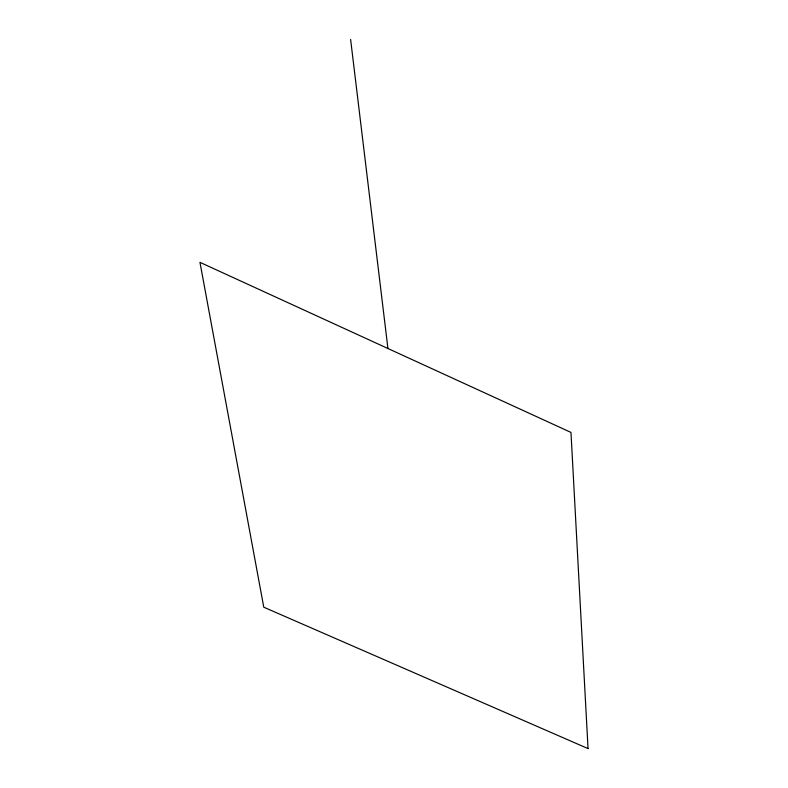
<?xml version="1.0" encoding="UTF-8"?>
<svg xmlns="http://www.w3.org/2000/svg" width="788" height="788" viewBox="0 0 788 788"><rect width="100%" height="100%" fill="white"/><g stroke="black" fill="none" stroke-linecap="round" stroke-linejoin="round"><path stroke-width="1.18" d="M350.611 39.4L387.932 348.503M588.045 748.6L263.773 607.203L199.955 262.335L570.975 432.415L588.045 748.6"/></g></svg>
